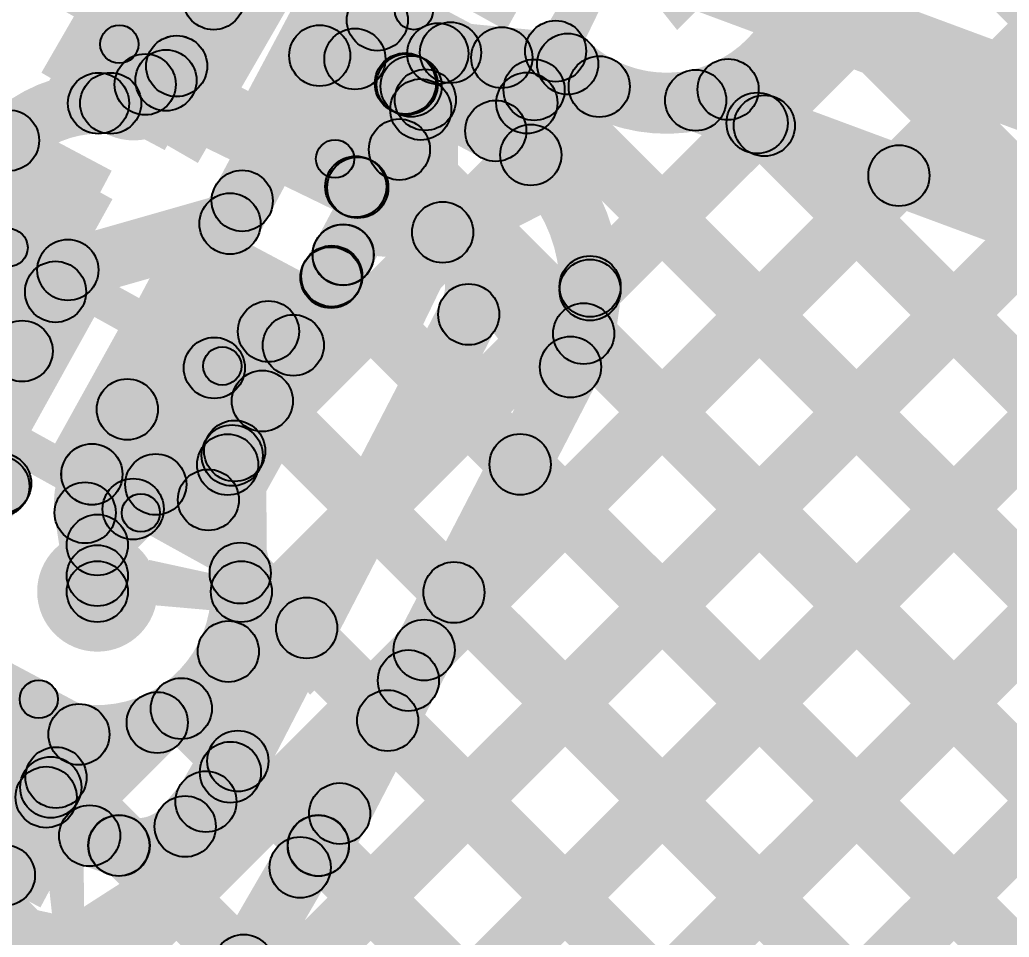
# Model space of a CAD drawing. Header units: millimetres. Extents: x 2.72 to 4.82, y 2.46 to 3.29.
# Drawn here: x 3.2379 to 3.3674, y 2.9477 to 3.0679 of the extents above; entities that cross this region are included whole.
import ezdxf

# ---------------------------------------------------------------- set-up
doc = ezdxf.new("R2010")
doc.units = ezdxf.units.MM
doc.header["$MEASUREMENT"] = 0
for name, color, linetype in [('BottomLayer', 5, 'Continuous'), ('BottomPaste', 16, 'Continuous'), ('BottomSolder', 6, 'Continuous'), ('TopLayer', 1, 'Continuous'), ('TopOverlay', 2, 'Continuous'), ('TopPaste', 8, 'Continuous'), ('TopSolder', 216, 'Continuous'), ('ViaHoleLayer', 16, 'Continuous')]:
    doc.layers.add(name, color=color, linetype=linetype)

# ---------------------------------------------------------------- blocks, each defined once
blk = doc.blocks.new('CAP_0201_B_30')
at = {"layer": 'BottomLayer'}
for points in [[(-0.0177165, 0.0059055), (-0.0059055, 0.0059055), (-0.0059055, -0.0059055), (-0.0177165, -0.0059055)], [(0.0059055, 0.0059055), (0.0177165, 0.0059055), (0.0177165, -0.0059055), (0.0059055, -0.0059055)]]:
    blk.add_hatch(color=5, dxfattribs=at).paths.add_polyline_path(points)
at = {"layer": 'BottomPaste'}
for points in [[(-0.0177165, 0.0059055), (-0.0059055, 0.0059055), (-0.0059055, -0.0059055), (-0.0177165, -0.0059055)], [(0.0059055, 0.0059055), (0.0177165, 0.0059055), (0.0177165, -0.0059055), (0.0059055, -0.0059055)]]:
    blk.add_hatch(color=16, dxfattribs=at).paths.add_polyline_path(points)
at = {"layer": 'BottomSolder'}
for points in [[(-0.0198819, 0.0080709), (-0.0037401, 0.0080709), (-0.0037401, -0.0080709), (-0.0198819, -0.0080709)], [(0.0037401, 0.0080709), (0.0198819, 0.0080709), (0.0198819, -0.0080709), (0.0037401, -0.0080709)]]:
    blk.add_hatch(color=6, dxfattribs=at).paths.add_polyline_path(points)
blk = doc.blocks.new('R__0402_B_66')
at = {"layer": 'BottomLayer'}
for points in [[(-0.0095001, 0.0124999), (-0.0095001, -0.0125001), (-0.0275001, -0.0125001), (-0.0275001, 0.0124999)], [(0.0275001, 0.0125001), (0.0275001, -0.0124999), (0.0095001, -0.0124999), (0.0095001, 0.0125001)]]:
    blk.add_hatch(color=5, dxfattribs=at).paths.add_polyline_path(points)
at = {"layer": 'BottomPaste'}
for points in [[(-0.0095001, 0.0124999), (-0.0095001, -0.0125001), (-0.0275001, -0.0125001), (-0.0275001, 0.0124999)], [(0.0275001, 0.0125001), (0.0275001, -0.0124999), (0.0095001, -0.0124999), (0.0095001, 0.0125001)]]:
    blk.add_hatch(color=16, dxfattribs=at).paths.add_polyline_path(points)
at = {"layer": 'BottomSolder'}
for points in [[(-0.0055001, 0.0164999), (-0.0055001, -0.0165001), (-0.0315001, -0.0165001), (-0.0315001, 0.0164999)], [(0.0315001, 0.0165001), (0.0315001, -0.0164999), (0.0055001, -0.0164999), (0.0055001, 0.0165001)]]:
    blk.add_hatch(color=6, dxfattribs=at).paths.add_polyline_path(points)
blk = doc.blocks.new('R__0402_B_67')
at = {"layer": 'BottomLayer'}
for points in [[(-0.0095, 0.0125), (-0.0095, -0.0125), (-0.0275, -0.0125), (-0.0275, 0.0125)], [(0.0275, 0.0125), (0.0275, -0.0125), (0.0095, -0.0125), (0.0095, 0.0125)]]:
    blk.add_hatch(color=5, dxfattribs=at).paths.add_polyline_path(points)
at = {"layer": 'BottomPaste'}
for points in [[(-0.0095, 0.0125), (-0.0095, -0.0125), (-0.0275, -0.0125), (-0.0275, 0.0125)], [(0.0275, 0.0125), (0.0275, -0.0125), (0.0095, -0.0125), (0.0095, 0.0125)]]:
    blk.add_hatch(color=16, dxfattribs=at).paths.add_polyline_path(points)
at = {"layer": 'BottomSolder'}
for points in [[(-0.0055, 0.0165), (-0.0055, -0.0165), (-0.0315, -0.0165), (-0.0315, 0.0165)], [(0.0315, 0.0165), (0.0315, -0.0165), (0.0055, -0.0165), (0.0055, 0.0165)]]:
    blk.add_hatch(color=6, dxfattribs=at).paths.add_polyline_path(points)
blk = doc.blocks.new('LED_0201_130')
at = {"layer": 'TopLayer'}
for points in [[(-0.011811, 0.00688975), (-0.003937, 0.00688975), (-0.003937, -0.00688975), (-0.011811, -0.00688975)], [(0.003937, 0.00688975), (0.011811, 0.00688975), (0.011811, -0.00688975), (0.003937, -0.00688975)]]:
    blk.add_hatch(color=1, dxfattribs=at).paths.add_polyline_path(points)
at = {"layer": 'TopOverlay'}
h = blk.add_hatch(color=2, dxfattribs=at)
edge = h.paths.add_edge_path()
edge.add_arc((-0.016, 0.011), 0.0025, 0, 360)
h = blk.add_hatch(color=2, dxfattribs=at)
edge = h.paths.add_edge_path()
edge.add_arc((-0.016, 0.011), 0.0025, 0, 360)
for points in [[(-0.016, 0.0085), (-0.016, 0.0135), (0.0159999, 0.0135), (0.0159999, 0.0085)], [(0.016, -0.012999), (0.029, -0.012999), (0.029, 0.013001), (0.016, 0.013001)], [(-0.0134999000000258, -0.0109999886363636), (-0.0184998999999742, -0.0110000113636364), (-0.0184999999999742, 0.0109999886363636), (-0.0135000000000258, 0.0110000113636364)], [(0.0129997, -0.0109992), (0.0169997, -0.0109992), (0.0169997, 0.0110008), (0.0129997, 0.0110008)], [(-0.0159999, -0.0135), (-0.0159999, -0.0085), (0.016, -0.0085), (0.016, -0.0135)]]:
    blk.add_hatch(color=2, dxfattribs=at).paths.add_polyline_path(points)
h = blk.add_hatch(color=2, dxfattribs=at)
edge = h.paths.add_edge_path()
edge.add_arc((0.0159999, 0.011), 0.0025, 0, 360)
h = blk.add_hatch(color=2, dxfattribs=at)
edge = h.paths.add_edge_path()
edge.add_arc((-0.0159999, -0.011), 0.0025, 0, 360)
h = blk.add_hatch(color=2, dxfattribs=at)
edge = h.paths.add_edge_path()
edge.add_arc((-0.0159999, -0.011), 0.0025, 0, 360)
h = blk.add_hatch(color=2, dxfattribs=at)
edge = h.paths.add_edge_path()
edge.add_arc((0.016, -0.011), 0.0025, 0, 360)
at = {"layer": 'TopPaste'}
for points in [[(-0.011811, 0.00688975), (-0.003937, 0.00688975), (-0.003937, -0.00688975), (-0.011811, -0.00688975)], [(0.003937, 0.00688975), (0.011811, 0.00688975), (0.011811, -0.00688975), (0.003937, -0.00688975)]]:
    blk.add_hatch(color=8, dxfattribs=at).paths.add_polyline_path(points)
at = {"layer": 'TopSolder'}
for points in [[(-0.0139764, 0.00905515), (-0.0017716, 0.00905515), (-0.0017716, -0.00905515), (-0.0139764, -0.00905515)], [(0.0017716, 0.00905515), (0.0139764, 0.00905515), (0.0139764, -0.00905515), (0.0017716, -0.00905515)]]:
    blk.add_hatch(color=216, dxfattribs=at).paths.add_polyline_path(points)
at = {"layer": 'TopOverlay'}
for centre in [(-0.016, 0.011), (-0.016, 0.011), (0.0159999, 0.011), (-0.0159999, -0.011), (-0.0159999, -0.011), (0.016, -0.011)]:
    blk.add_circle(centre, 0.0025, dxfattribs=at)
blk = doc.blocks.new('LED_0201_131')
at = {"layer": 'TopLayer'}
for points in [[(-0.0118107, 0.00688995), (-0.0039367, 0.00688995), (-0.0039367, -0.00688955), (-0.0118107, -0.00688955)], [(0.0039367, 0.00688955), (0.0118107, 0.00688955), (0.0118107, -0.00688995), (0.0039367, -0.00688995)]]:
    blk.add_hatch(color=1, dxfattribs=at).paths.add_polyline_path(points)
at = {"layer": 'TopOverlay'}
h = blk.add_hatch(color=2, dxfattribs=at)
edge = h.paths.add_edge_path()
edge.add_arc((-0.0159999, 0.011), 0.0025, 0, 360)
h = blk.add_hatch(color=2, dxfattribs=at)
edge = h.paths.add_edge_path()
edge.add_arc((-0.0159999, 0.011), 0.0025, 0, 360)
for points in [[(-0.0159999, 0.0085), (-0.0159999, 0.0135), (0.016, 0.0135), (0.016, 0.0085)], [(0.0160019, -0.0130026), (0.0290019, -0.0130026), (0.0290019, 0.0129974), (0.0160019, 0.0129974)], [(-0.0135000000000258, -0.0110000113636364), (-0.0184999999999742, -0.0109999886363636), (-0.0184998999999742, 0.0110000113636364), (-0.0134999000000258, 0.0109999886363636)], [(0.0130011, -0.010999), (0.0170011, -0.010999), (0.0170011, 0.011001), (0.0130011, 0.011001)], [(-0.016, -0.0135), (-0.016, -0.0085), (0.0159999, -0.0085), (0.0159999, -0.0135)]]:
    blk.add_hatch(color=2, dxfattribs=at).paths.add_polyline_path(points)
h = blk.add_hatch(color=2, dxfattribs=at)
edge = h.paths.add_edge_path()
edge.add_arc((0.016, 0.011), 0.0025, 0, 360)
h = blk.add_hatch(color=2, dxfattribs=at)
edge = h.paths.add_edge_path()
edge.add_arc((-0.016, -0.011), 0.0025, 0, 360)
h = blk.add_hatch(color=2, dxfattribs=at)
edge = h.paths.add_edge_path()
edge.add_arc((-0.016, -0.011), 0.0025, 0, 360)
h = blk.add_hatch(color=2, dxfattribs=at)
edge = h.paths.add_edge_path()
edge.add_arc((0.0159999, -0.011), 0.0025, 0, 360)
at = {"layer": 'TopPaste'}
for points in [[(-0.0118107, 0.00688995), (-0.0039367, 0.00688995), (-0.0039367, -0.00688955), (-0.0118107, -0.00688955)], [(0.0039367, 0.00688955), (0.0118107, 0.00688955), (0.0118107, -0.00688995), (0.0039367, -0.00688995)]]:
    blk.add_hatch(color=8, dxfattribs=at).paths.add_polyline_path(points)
at = {"layer": 'TopSolder'}
for points in [[(-0.0139761, 0.00905535), (-0.0017713, 0.00905535), (-0.0017713, -0.00905495), (-0.0139761, -0.00905495)], [(0.0017713, 0.00905495), (0.0139761, 0.00905495), (0.0139761, -0.00905535), (0.0017713, -0.00905535)]]:
    blk.add_hatch(color=216, dxfattribs=at).paths.add_polyline_path(points)
at = {"layer": 'TopOverlay'}
for centre in [(-0.0159999, 0.011), (-0.0159999, 0.011), (0.016, 0.011), (-0.016, -0.011), (-0.016, -0.011), (0.0159999, -0.011)]:
    blk.add_circle(centre, 0.0025, dxfattribs=at)
blk = doc.blocks.new('LED_0201_132')
at = {"layer": 'TopLayer'}
for points in [[(-0.011811, 0.00688975), (-0.003937, 0.00688975), (-0.003937, -0.00688975), (-0.011811, -0.00688975)], [(0.003937, 0.00688975), (0.011811, 0.00688975), (0.011811, -0.00688975), (0.003937, -0.00688975)]]:
    blk.add_hatch(color=1, dxfattribs=at).paths.add_polyline_path(points)
at = {"layer": 'TopOverlay'}
h = blk.add_hatch(color=2, dxfattribs=at)
edge = h.paths.add_edge_path()
edge.add_arc((-0.016, 0.011), 0.0025, 0, 360)
h = blk.add_hatch(color=2, dxfattribs=at)
edge = h.paths.add_edge_path()
edge.add_arc((-0.016, 0.011), 0.0025, 0, 360)
for points in [[(-0.016, 0.0085), (-0.016, 0.0135), (0.0159999, 0.0135), (0.0159999, 0.0085)], [(0.0159993, -0.013001), (0.0289993, -0.013001), (0.0289993, 0.012999), (0.0159993, 0.012999)], [(-0.0134999000000258, -0.0109999886363636), (-0.0184998999999742, -0.0110000113636364), (-0.0184999999999742, 0.0109999886363636), (-0.0135000000000258, 0.0110000113636364)], [(0.0130004, -0.0109998), (0.0170004, -0.0109998), (0.0170004, 0.0110002), (0.0130004, 0.0110002)], [(-0.0159999, -0.0135), (-0.0159999, -0.0085), (0.016, -0.0085), (0.016, -0.0135)]]:
    blk.add_hatch(color=2, dxfattribs=at).paths.add_polyline_path(points)
h = blk.add_hatch(color=2, dxfattribs=at)
edge = h.paths.add_edge_path()
edge.add_arc((0.0159999, 0.011), 0.0025, 0, 360)
h = blk.add_hatch(color=2, dxfattribs=at)
edge = h.paths.add_edge_path()
edge.add_arc((-0.0159999, -0.011), 0.0025, 0, 360)
h = blk.add_hatch(color=2, dxfattribs=at)
edge = h.paths.add_edge_path()
edge.add_arc((-0.0159999, -0.011), 0.0025, 0, 360)
h = blk.add_hatch(color=2, dxfattribs=at)
edge = h.paths.add_edge_path()
edge.add_arc((0.016, -0.011), 0.0025, 0, 360)
at = {"layer": 'TopPaste'}
for points in [[(-0.011811, 0.00688975), (-0.003937, 0.00688975), (-0.003937, -0.00688975), (-0.011811, -0.00688975)], [(0.003937, 0.00688975), (0.011811, 0.00688975), (0.011811, -0.00688975), (0.003937, -0.00688975)]]:
    blk.add_hatch(color=8, dxfattribs=at).paths.add_polyline_path(points)
at = {"layer": 'TopSolder'}
for points in [[(-0.0139764, 0.00905515), (-0.0017716, 0.00905515), (-0.0017716, -0.00905515), (-0.0139764, -0.00905515)], [(0.0017716, 0.00905515), (0.0139764, 0.00905515), (0.0139764, -0.00905515), (0.0017716, -0.00905515)]]:
    blk.add_hatch(color=216, dxfattribs=at).paths.add_polyline_path(points)
at = {"layer": 'TopOverlay'}
for centre in [(-0.016, 0.011), (-0.016, 0.011), (0.0159999, 0.011), (-0.0159999, -0.011), (-0.0159999, -0.011), (0.016, -0.011)]:
    blk.add_circle(centre, 0.0025, dxfattribs=at)

msp = doc.modelspace()

# ---------------------------------------------------------------- hatches: boundary and pattern name
at = {"layer": 'BottomLayer'}
for points in [[(3.2754773, 3.0739512), (3.2549868, 3.0857814), (3.2406793, 3.061), (3.2611698, 3.0491698)], [(3.320814346882628, 3.071182324365694), (3.324293253117372, 3.080557675634306), (3.431739453117372, 3.040687675634306), (3.428260546882628, 3.031312324365694)], [(3.282737754311054, 3.06438692516689), (3.286616245688947, 3.071383874833109), (3.306197645688946, 3.06052967483311), (3.302319154311053, 3.05353272516689)], [(3.285204781046822, 3.060799664375055), (3.278276618953178, 3.064799735624945), (3.281212918953178, 3.069885435624945), (3.288141081046822, 3.065885364375055)], [(3.27999379915769, 3.059201320163583), (3.28348760084231, 3.066398079836417), (3.29010780084231, 3.063184179836417), (3.28661399915769, 3.055987420163583)], [(3.291409527124746, 3.056649972875254), (3.285752672875254, 3.062306827124746), (3.289769172875254, 3.066323327124746), (3.295426027124746, 3.060666472875254)], [(3.307756893231962, 3.055091987503672), (3.300759906768038, 3.058970412496328), (3.304525206768038, 3.065763312496328), (3.311522193231962, 3.061884887503672)], [(3.252525896417547, 3.055862021493837), (3.256019703582453, 3.063058778506163), (3.283606803582453, 3.049666078506163), (3.280112996417547, 3.042469321493837)], [(3.287238562948414, 3.055673354121608), (3.290964637051586, 3.062752645878392), (3.302050937051586, 3.056917545878392), (3.298324862948414, 3.049838254121608)], [(3.307606227124746, 3.047390872875254), (3.301949372875254, 3.053047727124746), (3.310910772875254, 3.062009127124746), (3.316567627124746, 3.056352272875254)], [(3.307606227124746, 3.047390872875254), (3.301949372875254, 3.053047727124746), (3.310910772875254, 3.062009127124746), (3.316567627124746, 3.056352272875254)], [(3.302382072875254, 3.055920372875254), (3.308038927124746, 3.061577227124746), (3.448828427124746, 2.920787727124746), (3.443171572875254, 2.915130872875254)], [(3.324981936937105, 3.053636459703693), (3.327765063062895, 3.061136740296307), (3.416439263062895, 3.028232440296307), (3.413656136937105, 3.020732159703693)], [(3.2090122, 3.0365139), (3.237, 3.021), (3.2499852, 3.0444259), (3.2219974, 3.0599398)], [(3.315364027124746, 3.029692872875254), (3.309707172875254, 3.035349727124746), (3.331587972875254, 3.057230527124746), (3.337244827124746, 3.051573672875254)], [(3.332536572875254, 3.051221672875254), (3.338193427124746, 3.056878527124746), (3.448828427124746, 2.946243527124746), (3.443171572875254, 2.940586672875254)], [(3.293636927124746, 2.982509972875254), (3.287980072875254, 2.988166827124746), (3.350154372875254, 3.050341127124746), (3.355811227124746, 3.044684272875254)], [(3.280252164393417, 3.042399653361053), (3.283978235606583, 3.049478946638946), (3.295093235606582, 3.043628746638947), (3.291367164393418, 3.036549453361054)], [(3.280267183612555, 3.0423917391081), (3.283929816387445, 3.049504060891899), (3.283946516387445, 3.0494954608919), (3.280283883612555, 3.042383139108101)], [(3.260184427124746, 2.923601672875254), (3.254527572875254, 2.929258527124746), (3.368720772875254, 3.043451727124746), (3.374377627124746, 3.037794872875254)], [(3.232872727124746, 2.870834172875254), (3.227215872875254, 2.876491027124746), (3.387287172875254, 3.036562327124746), (3.392944027124746, 3.030905472875254)], [(3.278973900511638, 2.986396813761944), (3.271866499488362, 2.990068986238057), (3.293094199488361, 3.031154686238057), (3.300201600511639, 3.027482513761944)], [(3.195272527124746, 2.807778172875254), (3.189615672875254, 2.813435027124746), (3.405853472875254, 3.029672827124746), (3.411510327124746, 3.024015972875254)], [(3.308865772875254, 3.023980872875254), (3.314522627124746, 3.029637727124746), (3.448828427124746, 2.895331927124746), (3.443171572875254, 2.889675072875254)], [(3.259237292435898, 3.005244327367304), (3.252088307564102, 3.008834872632697), (3.259760207564102, 3.024110072632697), (3.266909192435898, 3.020519527367303)], [(3.292300300511638, 2.979511513761944), (3.285192899488361, 2.983183686238057), (3.306420599488362, 3.024269386238057), (3.313528000511639, 3.020597213761944)], [(3.166923327124746, 2.753973172875254), (3.161266472875254, 2.759630027124746), (3.422245172875254, 3.020608727124746), (3.427902027124746, 3.014951872875254)], [(3.300550772875254, 3.006840072875254), (3.306207627124746, 3.012496927124746), (3.448828427124746, 2.869876127124746), (3.443171572875254, 2.864219272875254)], [(3.250828427124746, 2.996284772875254), (3.245171572875254, 3.001941627124746), (3.249870472875254, 3.006640527124746), (3.255527327124746, 3.000983672875254)], [(3.252, 2.993), (3.244, 2.993), (3.244, 2.9991132), (3.252, 2.9991132)], [(3.291878972875254, 2.990056072875254), (3.297535827124746, 2.995712927124746), (3.448828427124746, 2.844420327124746), (3.443171572875254, 2.838763472875254)], [(3.265690092725703, 2.963469407216657), (3.258768707274297, 2.967481192783343), (3.271959507274297, 2.990238792783343), (3.278880892725703, 2.986227007216657)], [(3.269963105427842, 2.968956523277168), (3.262855694572158, 2.972628676722832), (3.271866494572158, 2.990068976722831), (3.278973905427842, 2.986396823277168)], [(3.20425715023633, 2.980614071027973), (3.20820004976367, 2.987574928972027), (3.24897144976367, 2.964480428972027), (3.24502855023633, 2.957519571027973)], [(3.283294209585709, 2.962080231324694), (3.276186790414291, 2.965752368675306), (3.285192890414291, 2.983183668675306), (3.292300309585709, 2.979511531324694)], [(3.283207172875254, 2.973272072875254), (3.288864027124746, 2.978928927124746), (3.465208927124746, 2.802584027124746), (3.459552072875254, 2.796927172875254)], [(3.265302291656377, 2.962914570246948), (3.259156508343623, 2.968036029753052), (3.262366908343623, 2.971888529753052), (3.268512691656377, 2.966767070246948)], [(3.251108584999381, 2.938312693886779), (3.244187215000619, 2.942324506113222), (3.258768715000619, 2.967481206113221), (3.265690084999381, 2.963469393886779)], [(3.262587530993382, 2.959656997452729), (3.256441869006618, 2.964778602547271), (3.259156569006618, 2.968036102547271), (3.265302230993382, 2.962914497452729)], [(3.245735088935933, 2.957205266807798), (3.248264911064068, 2.964794733192202), (3.252084811064067, 2.963521433192202), (3.249554988935933, 2.955931966807798)], [(3.249546627444645, 2.955934764214708), (3.252093172555355, 2.963518635785292), (3.252133972555356, 2.963504935785292), (3.249587427444645, 2.955921064214708)], [(3.277641311707267, 2.954290694308332), (3.271495488292733, 2.959412105691668), (3.273863688292733, 2.962254005691668), (3.280009511707267, 2.957132594308332)], [(3.274131072875254, 2.956892372875254), (3.279787927124746, 2.962549227124746), (3.510646627124746, 2.731690527124746), (3.504989772875254, 2.726033672875254)], [(3.264268384389001, 2.931104892833722), (3.257347015610999, 2.935116707166278), (3.271107715610999, 2.958857307166278), (3.278029084389001, 2.954845492833722)]]:
    msp.add_hatch(color=5, dxfattribs=at).paths.add_polyline_path(points)
h = msp.add_hatch(color=5, dxfattribs=at)
edge = h.paths.add_edge_path()
edge.add_arc((3.284677, 3.0678854), 0.004, 0, 360)
h = msp.add_hatch(color=5, dxfattribs=at)
edge = h.paths.add_edge_path()
edge.add_arc((3.284677, 3.0678854), 0.004, 0, 360)
h = msp.add_hatch(color=5, dxfattribs=at)
edge = h.paths.add_edge_path()
edge.add_arc((3.2527574, 3.06), 0.007874, 0, 360)
h = msp.add_hatch(color=5, dxfattribs=at)
edge = h.paths.add_edge_path()
edge.add_arc((3.2925976, 3.0634949), 0.004, 0, 360)
h = msp.add_hatch(color=5, dxfattribs=at)
edge = h.paths.add_edge_path()
edge.add_arc((3.3080237, 3.0638241), 0.004, 0, 360)
h = msp.add_hatch(color=5, dxfattribs=at)
edge = h.paths.add_edge_path()
edge.add_arc((3.3080237, 3.0638241), 0.004, 0, 360)
h = msp.add_hatch(color=5, dxfattribs=at)
edge = h.paths.add_edge_path()
edge.add_arc((3.2817407, 3.0627997), 0.004, 0, 360)
h = msp.add_hatch(color=5, dxfattribs=at)
edge = h.paths.add_edge_path()
edge.add_arc((3.2817407, 3.0627997), 0.004, 0, 360)
h = msp.add_hatch(color=5, dxfattribs=at)
edge = h.paths.add_edge_path()
edge.add_arc((3.2542728, 3.0594604), 0.004, 0, 360)
h = msp.add_hatch(color=5, dxfattribs=at)
edge = h.paths.add_edge_path()
edge.add_arc((3.2883609, 3.0595858), 0.004, 0, 360)
h = msp.add_hatch(color=5, dxfattribs=at)
edge = h.paths.add_edge_path()
edge.add_arc((3.2885811, 3.0594784), 0.004, 0, 360)
h = msp.add_hatch(color=5, dxfattribs=at)
edge = h.paths.add_edge_path()
edge.add_arc((3.2891016, 3.059213), 0.004, 0, 360)
h = msp.add_hatch(color=5, dxfattribs=at)
edge = h.paths.add_edge_path()
edge.add_arc((3.3052105, 3.0587488), 0.004, 0, 360)
h = msp.add_hatch(color=5, dxfattribs=at)
edge = h.paths.add_edge_path()
edge.add_arc((3.3137392, 3.0591807), 0.004, 0, 360)
h = msp.add_hatch(color=5, dxfattribs=at)
edge = h.paths.add_edge_path()
edge.add_arc((3.3137392, 3.0591807), 0.004, 0, 360)
h = msp.add_hatch(color=5, dxfattribs=at)
edge = h.paths.add_edge_path()
edge.add_arc((3.3042584, 3.0570312), 0.004, 0, 360)
h = msp.add_hatch(color=5, dxfattribs=at)
edge = h.paths.add_edge_path()
edge.add_arc((3.3042584, 3.0570312), 0.004, 0, 360)
h = msp.add_hatch(color=5, dxfattribs=at)
edge = h.paths.add_edge_path()
edge.add_arc((3.3263735, 3.0573866), 0.004, 0, 360)
h = msp.add_hatch(color=5, dxfattribs=at)
edge = h.paths.add_edge_path()
edge.add_arc((3.3263735, 3.0573866), 0.004, 0, 360)
h = msp.add_hatch(color=5, dxfattribs=at)
edge = h.paths.add_edge_path()
edge.add_arc((3.3344164, 3.0544021), 0.004, 0, 360)
h = msp.add_hatch(color=5, dxfattribs=at)
edge = h.paths.add_edge_path()
edge.add_arc((3.3001879, 3.0533779), 0.004, 0, 360)
h = msp.add_hatch(color=5, dxfattribs=at)
edge = h.paths.add_edge_path()
edge.add_arc((3.3001879, 3.0533779), 0.004, 0, 360)
h = msp.add_hatch(color=5, dxfattribs=at)
edge = h.paths.add_edge_path()
edge.add_arc((3.335365, 3.0540501), 0.004, 0, 360)
h = msp.add_hatch(color=5, dxfattribs=at)
edge = h.paths.add_edge_path()
edge.add_arc((3.3047778, 3.0502193), 0.004, 0, 360)
h = msp.add_hatch(color=5, dxfattribs=at)
edge = h.paths.add_edge_path()
edge.add_arc((3.3047778, 3.0502193), 0.004, 0, 360)
h = msp.add_hatch(color=5, dxfattribs=at)
edge = h.paths.add_edge_path()
edge.add_arc((3.3529828, 3.0475127), 0.004, 0, 360)
h = msp.add_hatch(color=5, dxfattribs=at)
edge = h.paths.add_edge_path()
edge.add_arc((3.2818599, 3.0460678), 0.004, 0, 360)
h = msp.add_hatch(color=5, dxfattribs=at)
edge = h.paths.add_edge_path()
edge.add_arc((3.2818599, 3.0460677), 0.004, 0, 360)
h = msp.add_hatch(color=5, dxfattribs=at)
edge = h.paths.add_edge_path()
edge.add_arc((3.2820985, 3.0459479), 0.004, 0, 360)
h = msp.add_hatch(color=5, dxfattribs=at)
edge = h.paths.add_edge_path()
edge.add_arc((3.2820985, 3.0459479), 0.004, 0, 360)
h = msp.add_hatch(color=5, dxfattribs=at)
edge = h.paths.add_edge_path()
edge.add_arc((3.2821152, 3.0459393), 0.004, 0, 360)
h = msp.add_hatch(color=5, dxfattribs=at)
edge = h.paths.add_edge_path()
edge.add_arc((3.2821152, 3.0459393), 0.004, 0, 360)
h = msp.add_hatch(color=5, dxfattribs=at)
edge = h.paths.add_edge_path()
edge.add_arc((3.2932302, 3.0400891), 0.004, 0, 360)
h = msp.add_hatch(color=5, dxfattribs=at)
edge = h.paths.add_edge_path()
edge.add_arc((3.2932302, 3.0400891), 0.004, 0, 360)
h = msp.add_hatch(color=5, dxfattribs=at)
edge = h.paths.add_edge_path()
edge.add_arc((3.3125356, 3.0325213), 0.004, 0, 360)
h = msp.add_hatch(color=5, dxfattribs=at)
edge = h.paths.add_edge_path()
edge.add_arc((3.3125404, 3.0329907), 0.004, 0, 360)
h = msp.add_hatch(color=5, dxfattribs=at)
edge = h.paths.add_edge_path()
edge.add_arc((3.3125404, 3.0329907), 0.004, 0, 360)
h = msp.add_hatch(color=5, dxfattribs=at)
edge = h.paths.add_edge_path()
edge.add_arc((3.2966479, 3.0293186), 0.004, 0, 360)
h = msp.add_hatch(color=5, dxfattribs=at)
edge = h.paths.add_edge_path()
edge.add_arc((3.2966479, 3.0293186), 0.004, 0, 360)
h = msp.add_hatch(color=5, dxfattribs=at)
edge = h.paths.add_edge_path()
edge.add_arc((3.3116942, 3.0268093), 0.004, 0, 360)
h = msp.add_hatch(color=5, dxfattribs=at)
edge = h.paths.add_edge_path()
edge.add_arc((3.2633347, 3.0223148), 0.004, 0, 360)
h = msp.add_hatch(color=5, dxfattribs=at)
edge = h.paths.add_edge_path()
edge.add_arc((3.3099743, 3.0224333), 0.004, 0, 360)
h = msp.add_hatch(color=5, dxfattribs=at)
edge = h.paths.add_edge_path()
edge.add_arc((3.3099745, 3.0224337), 0.004, 0, 360)
h = msp.add_hatch(color=5, dxfattribs=at)
edge = h.paths.add_edge_path()
edge.add_arc((3.3033792, 3.0096685), 0.004, 0, 360)
h = msp.add_hatch(color=5, dxfattribs=at)
edge = h.paths.add_edge_path()
edge.add_arc((3.2351132, 3.0067898), 0.004, 0, 360)
h = msp.add_hatch(color=5, dxfattribs=at)
edge = h.paths.add_edge_path()
edge.add_arc((3.2353534, 3.0071794), 0.004, 0, 360)
h = msp.add_hatch(color=5, dxfattribs=at)
edge = h.paths.add_edge_path()
edge.add_arc((3.2556628, 3.0070396), 0.004, 0, 360)
h = msp.add_hatch(color=5, dxfattribs=at)
edge = h.paths.add_edge_path()
edge.add_arc((3.2556628, 3.0070396), 0.004, 0, 360)
h = msp.add_hatch(color=5, dxfattribs=at)
edge = h.paths.add_edge_path()
edge.add_arc((3.2526989, 3.0038121), 0.004, 0, 360)
h = msp.add_hatch(color=5, dxfattribs=at)
edge = h.paths.add_edge_path()
edge.add_arc((3.2526989, 3.0038121), 0.004, 0, 360)
h = msp.add_hatch(color=5, dxfattribs=at)
edge = h.paths.add_edge_path()
edge.add_arc((3.248, 2.9991132), 0.004, 0, 360)
h = msp.add_hatch(color=5, dxfattribs=at)
edge = h.paths.add_edge_path()
edge.add_arc((3.248, 2.9991132), 0.004, 0, 360)
h = msp.add_hatch(color=5, dxfattribs=at)
edge = h.paths.add_edge_path()
edge.add_arc((3.248, 2.993), 0.007874, 0, 360)
h = msp.add_hatch(color=5, dxfattribs=at)
edge = h.paths.add_edge_path()
edge.add_arc((3.248, 2.993), 0.004, 0, 360)
h = msp.add_hatch(color=5, dxfattribs=at)
edge = h.paths.add_edge_path()
edge.add_arc((3.2947074, 2.9928845), 0.004, 0, 360)
h = msp.add_hatch(color=5, dxfattribs=at)
edge = h.paths.add_edge_path()
edge.add_arc((3.2754202, 2.9882329), 0.004, 0, 360)
h = msp.add_hatch(color=5, dxfattribs=at)
edge = h.paths.add_edge_path()
edge.add_arc((3.2754202, 2.9882329), 0.004, 0, 360)
h = msp.add_hatch(color=5, dxfattribs=at)
edge = h.paths.add_edge_path()
edge.add_arc((3.2754202, 2.9882329), 0.004, 0, 360)
h = msp.add_hatch(color=5, dxfattribs=at)
edge = h.paths.add_edge_path()
edge.add_arc((3.2908085, 2.9853384), 0.004, 0, 360)
h = msp.add_hatch(color=5, dxfattribs=at)
edge = h.paths.add_edge_path()
edge.add_arc((3.2887466, 2.9813476), 0.004, 0, 360)
h = msp.add_hatch(color=5, dxfattribs=at)
edge = h.paths.add_edge_path()
edge.add_arc((3.2887466, 2.9813476), 0.004, 0, 360)
h = msp.add_hatch(color=5, dxfattribs=at)
edge = h.paths.add_edge_path()
edge.add_arc((3.2860356, 2.9761005), 0.004, 0, 360)
h = msp.add_hatch(color=5, dxfattribs=at)
edge = h.paths.add_edge_path()
edge.add_arc((3.2664094, 2.9707926), 0.004, 0, 360)
h = msp.add_hatch(color=5, dxfattribs=at)
edge = h.paths.add_edge_path()
edge.add_arc((3.2664094, 2.9707926), 0.004, 0, 360)
h = msp.add_hatch(color=5, dxfattribs=at)
edge = h.paths.add_edge_path()
edge.add_arc((3.2654398, 2.9693278), 0.004, 0, 360)
h = msp.add_hatch(color=5, dxfattribs=at)
edge = h.paths.add_edge_path()
edge.add_arc((3.2654398, 2.9693278), 0.004, 0, 360)
h = msp.add_hatch(color=5, dxfattribs=at)
edge = h.paths.add_edge_path()
edge.add_arc((3.2622294, 2.9654753), 0.004, 0, 360)
h = msp.add_hatch(color=5, dxfattribs=at)
edge = h.paths.add_edge_path()
edge.add_arc((3.2622294, 2.9654753), 0.004, 0, 360)
h = msp.add_hatch(color=5, dxfattribs=at)
edge = h.paths.add_edge_path()
edge.add_arc((3.2622294, 2.9654753), 0.004, 0, 360)
h = msp.add_hatch(color=5, dxfattribs=at)
edge = h.paths.add_edge_path()
edge.add_arc((3.2622294, 2.9654753), 0.004, 0, 360)
h = msp.add_hatch(color=5, dxfattribs=at)
edge = h.paths.add_edge_path()
edge.add_arc((3.2797405, 2.9639163), 0.004, 0, 360)
h = msp.add_hatch(color=5, dxfattribs=at)
edge = h.paths.add_edge_path()
edge.add_arc((3.2797405, 2.9639163), 0.004, 0, 360)
h = msp.add_hatch(color=5, dxfattribs=at)
edge = h.paths.add_edge_path()
edge.add_arc((3.2595147, 2.9622178), 0.004, 0, 360)
h = msp.add_hatch(color=5, dxfattribs=at)
edge = h.paths.add_edge_path()
edge.add_arc((3.2595147, 2.9622178), 0.004, 0, 360)
h = msp.add_hatch(color=5, dxfattribs=at)
edge = h.paths.add_edge_path()
edge.add_arc((3.247, 2.961), 0.004, 0, 360)
h = msp.add_hatch(color=5, dxfattribs=at)
edge = h.paths.add_edge_path()
edge.add_arc((3.247, 2.961), 0.004, 0, 360)
h = msp.add_hatch(color=5, dxfattribs=at)
edge = h.paths.add_edge_path()
edge.add_arc((3.2508199, 2.9597267), 0.004, 0, 360)
h = msp.add_hatch(color=5, dxfattribs=at)
edge = h.paths.add_edge_path()
edge.add_arc((3.2508199, 2.9597267), 0.004, 0, 360)
h = msp.add_hatch(color=5, dxfattribs=at)
edge = h.paths.add_edge_path()
edge.add_arc((3.2508607, 2.9597131), 0.004, 0, 360)
h = msp.add_hatch(color=5, dxfattribs=at)
edge = h.paths.add_edge_path()
edge.add_arc((3.2508607, 2.959713), 0.004, 0, 360)
h = msp.add_hatch(color=5, dxfattribs=at)
edge = h.paths.add_edge_path()
edge.add_arc((3.2769366, 2.9596933), 0.004, 0, 360)
h = msp.add_hatch(color=5, dxfattribs=at)
edge = h.paths.add_edge_path()
edge.add_arc((3.2769595, 2.9597208), 0.004, 0, 360)
h = msp.add_hatch(color=5, dxfattribs=at)
edge = h.paths.add_edge_path()
edge.add_arc((3.2769631, 2.959725), 0.004, 0, 360)
h = msp.add_hatch(color=5, dxfattribs=at)
edge = h.paths.add_edge_path()
edge.add_arc((3.2745684, 2.9568514), 0.004, 0, 360)
h = msp.add_hatch(color=5, dxfattribs=at)
edge = h.paths.add_edge_path()
edge.add_arc((3.2745684, 2.9568514), 0.004, 0, 360)
h = msp.add_hatch(color=5, dxfattribs=at)
edge = h.paths.add_edge_path()
edge.add_arc((3.267158, 2.9440665), 0.004, 0, 360)
at = {"layer": 'TopLayer'}
for points in [[(3.176099427124746, 2.839516672875254), (3.170442572875254, 2.845173527124746), (3.514324172875254, 3.189055127124746), (3.519981027124746, 3.183398272875254)], [(3.220719627124746, 2.909592672875254), (3.215062772875254, 2.915249527124746), (3.488879472875254, 3.189066227124746), (3.494536327124746, 3.183409372875254)], [(3.267992327124746, 2.982321172875254), (3.262335472875254, 2.987978027124746), (3.463434772875254, 3.189077327124746), (3.469091627124746, 3.183420472875254)], [(3.144970327124746, 2.782931772875254), (3.139313472875254, 2.788588627124746), (3.474717772875254, 3.123992927124746), (3.480374627124746, 3.118336072875254)], [(3.322912372875254, 3.111757472875254), (3.328569227124746, 3.117414327124746), (3.416340127124746, 3.029643427124746), (3.410683272875254, 3.023986572875254)], [(3.2412816, 3.0591263), (3.2568387, 3.0508545), (3.2688352, 3.0734167), (3.2532781, 3.0816885)], [(3.338460172875254, 3.070753872875254), (3.344117027124746, 3.076410727124746), (3.489080427124746, 2.931447327124746), (3.483423572875254, 2.925790472875254)], [(3.261903411592839, 3.059931039944783), (3.254894988407161, 3.063788760055217), (3.259724388407161, 3.072562460055217), (3.266732811592839, 3.068704739944783)], [(3.293871731482527, 3.059653798406893), (3.294648468517473, 3.067616001593107), (3.309993968517473, 3.066119001593107), (3.309217231482527, 3.058156798406893)], [(3.270506636821516, 3.042327156810777), (3.263448763178484, 3.046093643189222), (3.273604263178485, 3.065123643189222), (3.280662136821515, 3.061357156810778)], [(3.294498504881249, 3.0555629410381), (3.287434895118751, 3.0593186589619), (3.290728295118751, 3.0655127589619), (3.297791904881249, 3.0617570410381)], [(3.298151472875254, 3.060150972875254), (3.303808327124746, 3.065807827124746), (3.474566327124746, 2.895049827124746), (3.468909472875254, 2.889392972875254)], [(3.261883702148498, 3.05989565504147), (3.254911097851502, 3.06381774495853), (3.254912897851502, 3.06382094495853), (3.261885502148498, 3.05989885504147)], [(3.268825027124746, 3.008609672875254), (3.263168172875254, 3.014266527124746), (3.310910772875254, 3.062009127124746), (3.316567627124746, 3.056352272875254)], [(3.268825027124746, 3.008609672875254), (3.263168172875254, 3.014266527124746), (3.310910772875254, 3.062009127124746), (3.316567627124746, 3.056352272875254)], [(3.2481613, 3.053), (3.2481613, 3.061), (3.2497574, 3.061), (3.2497574, 3.053)], [(3.327783873797274, 3.055974371953234), (3.333440726202725, 3.061631228046766), (3.486822826202725, 2.908249228046766), (3.481165973797274, 2.902592371953234)], [(3.283740136821515, 3.035264956810777), (3.276682263178484, 3.039031443189222), (3.286837763178485, 3.058061443189223), (3.293895636821516, 3.054294956810778)], [(3.236513243422656, 3.044192217617578), (3.229539556577344, 3.048112382382422), (3.232894556577344, 3.054080682382422), (3.239868243422656, 3.050160517617578)], [(3.284740172875254, 3.048106472875254), (3.290397027124746, 3.053763327124746), (3.472828427124746, 2.871331927124746), (3.467171572875254, 2.865675072875254)], [(3.268909112342699, 3.039333710941584), (3.261851287657301, 3.043100289058416), (3.263448787657301, 3.046093689058416), (3.270506612342699, 3.042327110941585)], [(3.245244777334871, 3.031304002158953), (3.243047022665129, 3.038996197841047), (3.264281322665129, 3.045063097841047), (3.266479077334871, 3.037370902158953)], [(3.282157702647098, 3.032299892774054), (3.275099897352901, 3.036066507225946), (3.276666997352902, 3.039002907225946), (3.283724802647098, 3.035236292774054)], [(3.246019355241797, 3.030322616160878), (3.239047244758202, 3.034245583839122), (3.240659844758202, 3.037111583839122), (3.247631955241797, 3.033188616160878)], [(3.275882372875254, 3.031508472875254), (3.281539227124746, 3.037165327124746), (3.474250027124746, 2.844454527124746), (3.468593172875254, 2.838797672875254)], [(3.241647706825789, 3.022552607841559), (3.234675493174212, 3.02647539215844), (3.239047193174212, 3.034245492158441), (3.246019406825788, 3.03032270784156)], [(3.116602827124746, 2.729108472875254), (3.110945972875254, 2.734765327124746), (3.409210372875254, 3.033029727124746), (3.414867227124746, 3.027372872875254)], [(3.26847834267309, 3.023589731617975), (3.27235685732691, 3.030586668382025), (3.27561095732691, 3.028782868382025), (3.27173244267309, 3.021785931617975)], [(3.26916378293042, 3.008901168918989), (3.26216681706958, 3.012779631081011), (3.27017321706958, 3.027223631081011), (3.277170182930421, 3.023345168918989)], [(3.128927327124746, 2.715977172875254), (3.123270472875254, 2.721634027124746), (3.422245172875254, 3.020608727124746), (3.427902027124746, 3.014951872875254)], [(3.266790472875254, 3.015144572875254), (3.272447327124746, 3.020801427124746), (3.500334827124746, 2.792913927124746), (3.494677972875254, 2.787257072875254)], [(3.250806645999648, 3.006458724943426), (3.243783554000352, 3.010289675056574), (3.248422854000352, 3.018794675056574), (3.255445945999648, 3.014963724943426)], [(3.266063350323714, 3.003104232870544), (3.259040249676286, 3.006935167129456), (3.261559149676287, 3.011552967129456), (3.268582250323714, 3.007722032870544)], [(3.250807028318275, 3.006459402719007), (3.243774171681725, 3.010272397280993), (3.243778671681725, 3.010280697280992), (3.250811528318275, 3.006467702719008)], [(3.242457718520685, 3.002718336740618), (3.250364681479315, 3.003934863259382), (3.251953481479315, 2.993608263259382), (3.244046518520685, 2.992391736740618)], [(3.263890072875254, 2.992589172875254), (3.269546927124746, 2.998246027124746), (3.496044127124746, 2.771748827124746), (3.490387272875254, 2.766091972875254)], [(3.252, 2.993), (3.244, 2.993), (3.244, 2.9950966), (3.252, 2.9950966)], [(3.256181772875254, 2.974841672875254), (3.261838627124746, 2.980498527124746), (3.513954227124746, 2.728382927124746), (3.508297372875254, 2.722726072875254)], [(3.238668927124746, 2.952997772875254), (3.233012072875254, 2.958654627124746), (3.253021972875254, 2.978664527124746), (3.258678827124746, 2.973007672875254)], [(3.245444786253088, 2.965472106003391), (3.238381213746912, 2.969227893996609), (3.242065713746912, 2.976157393996609), (3.249129286253088, 2.972401606003391)], [(3.239765472875254, 2.965802172875254), (3.245422327124746, 2.971459027124746), (3.652119627124746, 2.564761727124746), (3.646462772875254, 2.559104872875254)], [(3.236696232203125, 2.94893374815658), (3.229638367796875, 2.95270025184342), (3.237771567796875, 2.96794065184342), (3.244829432203125, 2.96417414815658)], [(3.230959772875254, 2.949152072875254), (3.236616627124746, 2.954808927124746), (3.626652727124746, 2.564772827124746), (3.620995872875254, 2.559115972875254)]]:
    msp.add_hatch(color=1, dxfattribs=at).paths.add_polyline_path(points)
h = msp.add_hatch(color=1, dxfattribs=at)
edge = h.paths.add_edge_path()
edge.add_arc((3.2632286, 3.0706336), 0.004, 0, 360)
h = msp.add_hatch(color=1, dxfattribs=at)
edge = h.paths.add_edge_path()
edge.add_arc((3.2632286, 3.0706336), 0.004, 0, 360)
h = msp.add_hatch(color=1, dxfattribs=at)
edge = h.paths.add_edge_path()
edge.add_arc((3.2527574, 3.06), 0.007874, 0, 360)
h = msp.add_hatch(color=1, dxfattribs=at)
edge = h.paths.add_edge_path()
edge.add_arc((3.2771332, 3.0632404), 0.004, 0, 360)
h = msp.add_hatch(color=1, dxfattribs=at)
edge = h.paths.add_edge_path()
edge.add_arc((3.2942601, 3.0636349), 0.004, 0, 360)
h = msp.add_hatch(color=1, dxfattribs=at)
edge = h.paths.add_edge_path()
edge.add_arc((3.2942601, 3.0636349), 0.004, 0, 360)
h = msp.add_hatch(color=1, dxfattribs=at)
edge = h.paths.add_edge_path()
edge.add_arc((3.2583974, 3.0618567), 0.004, 0, 360)
h = msp.add_hatch(color=1, dxfattribs=at)
edge = h.paths.add_edge_path()
edge.add_arc((3.2583974, 3.0618567), 0.004, 0, 360)
h = msp.add_hatch(color=1, dxfattribs=at)
edge = h.paths.add_edge_path()
edge.add_arc((3.2583974, 3.0618567), 0.004, 0, 360)
h = msp.add_hatch(color=1, dxfattribs=at)
edge = h.paths.add_edge_path()
edge.add_arc((3.2583992, 3.0618599), 0.004, 0, 360)
h = msp.add_hatch(color=1, dxfattribs=at)
edge = h.paths.add_edge_path()
edge.add_arc((3.2583992, 3.0618599), 0.004, 0, 360)
h = msp.add_hatch(color=1, dxfattribs=at)
edge = h.paths.add_edge_path()
edge.add_arc((3.2583992, 3.0618599), 0.004, 0, 360)
h = msp.add_hatch(color=1, dxfattribs=at)
edge = h.paths.add_edge_path()
edge.add_arc((3.3009799, 3.0629794), 0.004, 0, 360)
h = msp.add_hatch(color=1, dxfattribs=at)
edge = h.paths.add_edge_path()
edge.add_arc((3.3096056, 3.0621379), 0.004, 0, 360)
h = msp.add_hatch(color=1, dxfattribs=at)
edge = h.paths.add_edge_path()
edge.add_arc((3.3096056, 3.0621379), 0.004, 0, 360)
h = msp.add_hatch(color=1, dxfattribs=at)
edge = h.paths.add_edge_path()
edge.add_arc((3.257, 3.06), 0.004, 0, 360)
h = msp.add_hatch(color=1, dxfattribs=at)
edge = h.paths.add_edge_path()
edge.add_arc((3.257, 3.06), 0.004, 0, 360)
h = msp.add_hatch(color=1, dxfattribs=at)
edge = h.paths.add_edge_path()
edge.add_arc((3.3137392, 3.0591807), 0.004, 0, 360)
h = msp.add_hatch(color=1, dxfattribs=at)
edge = h.paths.add_edge_path()
edge.add_arc((3.3137392, 3.0591807), 0.004, 0, 360)
h = msp.add_hatch(color=1, dxfattribs=at)
edge = h.paths.add_edge_path()
edge.add_arc((3.3306123, 3.0588028), 0.004, 0, 360)
h = msp.add_hatch(color=1, dxfattribs=at)
edge = h.paths.add_edge_path()
edge.add_arc((3.2481613, 3.057), 0.004, 0, 360)
h = msp.add_hatch(color=1, dxfattribs=at)
edge = h.paths.add_edge_path()
edge.add_arc((3.2481613, 3.057), 0.004, 0, 360)
h = msp.add_hatch(color=1, dxfattribs=at)
edge = h.paths.add_edge_path()
edge.add_arc((3.2497574, 3.057), 0.004, 0, 360)
h = msp.add_hatch(color=1, dxfattribs=at)
edge = h.paths.add_edge_path()
edge.add_arc((3.2497574, 3.057), 0.004, 0, 360)
h = msp.add_hatch(color=1, dxfattribs=at)
edge = h.paths.add_edge_path()
edge.add_arc((3.2909667, 3.0574408), 0.004, 0, 360)
h = msp.add_hatch(color=1, dxfattribs=at)
edge = h.paths.add_edge_path()
edge.add_arc((3.2903667, 3.0561782), 0.004, 0, 360)
h = msp.add_hatch(color=1, dxfattribs=at)
edge = h.paths.add_edge_path()
edge.add_arc((3.2363814, 3.0521206), 0.004, 0, 360)
h = msp.add_hatch(color=1, dxfattribs=at)
edge = h.paths.add_edge_path()
edge.add_arc((3.2363814, 3.0521206), 0.004, 0, 360)
h = msp.add_hatch(color=1, dxfattribs=at)
edge = h.paths.add_edge_path()
edge.add_arc((3.2875686, 3.0509349), 0.004, 0, 360)
h = msp.add_hatch(color=1, dxfattribs=at)
edge = h.paths.add_edge_path()
edge.add_arc((3.2669777, 3.0442104), 0.004, 0, 360)
h = msp.add_hatch(color=1, dxfattribs=at)
edge = h.paths.add_edge_path()
edge.add_arc((3.2669777, 3.0442104), 0.004, 0, 360)
h = msp.add_hatch(color=1, dxfattribs=at)
edge = h.paths.add_edge_path()
edge.add_arc((3.2653802, 3.041217), 0.004, 0, 360)
h = msp.add_hatch(color=1, dxfattribs=at)
edge = h.paths.add_edge_path()
edge.add_arc((3.2653802, 3.041217), 0.004, 0, 360)
h = msp.add_hatch(color=1, dxfattribs=at)
edge = h.paths.add_edge_path()
edge.add_arc((3.2801959, 3.0371196), 0.004, 0, 360)
h = msp.add_hatch(color=1, dxfattribs=at)
edge = h.paths.add_edge_path()
edge.add_arc((3.2802112, 3.0371482), 0.004, 0, 360)
h = msp.add_hatch(color=1, dxfattribs=at)
edge = h.paths.add_edge_path()
edge.add_arc((3.2441459, 3.0351501), 0.004, 0, 360)
h = msp.add_hatch(color=1, dxfattribs=at)
edge = h.paths.add_edge_path()
edge.add_arc((3.2441459, 3.0351501), 0.004, 0, 360)
h = msp.add_hatch(color=1, dxfattribs=at)
edge = h.paths.add_edge_path()
edge.add_arc((3.2786136, 3.0341547), 0.004, 0, 360)
h = msp.add_hatch(color=1, dxfattribs=at)
edge = h.paths.add_edge_path()
edge.add_arc((3.2786288, 3.0341832), 0.004, 0, 360)
h = msp.add_hatch(color=1, dxfattribs=at)
edge = h.paths.add_edge_path()
edge.add_arc((3.2786288, 3.0341832), 0.004, 0, 360)
h = msp.add_hatch(color=1, dxfattribs=at)
edge = h.paths.add_edge_path()
edge.add_arc((3.2787108, 3.0343369), 0.004, 0, 360)
h = msp.add_hatch(color=1, dxfattribs=at)
edge = h.paths.add_edge_path()
edge.add_arc((3.2425333, 3.0322841), 0.004, 0, 360)
h = msp.add_hatch(color=1, dxfattribs=at)
edge = h.paths.add_edge_path()
edge.add_arc((3.2425333, 3.0322841), 0.004, 0, 360)
h = msp.add_hatch(color=1, dxfattribs=at)
edge = h.paths.add_edge_path()
edge.add_arc((3.2704176, 3.0270882), 0.004, 0, 360)
h = msp.add_hatch(color=1, dxfattribs=at)
edge = h.paths.add_edge_path()
edge.add_arc((3.2704176, 3.0270882), 0.004, 0, 360)
h = msp.add_hatch(color=1, dxfattribs=at)
edge = h.paths.add_edge_path()
edge.add_arc((3.2704176, 3.0270882), 0.004, 0, 360)
h = msp.add_hatch(color=1, dxfattribs=at)
edge = h.paths.add_edge_path()
edge.add_arc((3.2381616, 3.024514), 0.004, 0, 360)
h = msp.add_hatch(color=1, dxfattribs=at)
edge = h.paths.add_edge_path()
edge.add_arc((3.2736717, 3.0252844), 0.004, 0, 360)
h = msp.add_hatch(color=1, dxfattribs=at)
edge = h.paths.add_edge_path()
edge.add_arc((3.2736717, 3.0252844), 0.004, 0, 360)
h = msp.add_hatch(color=1, dxfattribs=at)
edge = h.paths.add_edge_path()
edge.add_arc((3.2696189, 3.017973), 0.004, 0, 360)
h = msp.add_hatch(color=1, dxfattribs=at)
edge = h.paths.add_edge_path()
edge.add_arc((3.2519344, 3.0168792), 0.004, 0, 360)
h = msp.add_hatch(color=1, dxfattribs=at)
edge = h.paths.add_edge_path()
edge.add_arc((3.2519344, 3.0168792), 0.004, 0, 360)
h = msp.add_hatch(color=1, dxfattribs=at)
edge = h.paths.add_edge_path()
edge.add_arc((3.2519345, 3.0168791), 0.004, 0, 360)
h = msp.add_hatch(color=1, dxfattribs=at)
edge = h.paths.add_edge_path()
edge.add_arc((3.2659966, 3.0114381), 0.004, 0, 360)
h = msp.add_hatch(color=1, dxfattribs=at)
edge = h.paths.add_edge_path()
edge.add_arc((3.2659966, 3.0114381), 0.004, 0, 360)
h = msp.add_hatch(color=1, dxfattribs=at)
edge = h.paths.add_edge_path()
edge.add_arc((3.2656653, 3.0108404), 0.004, 0, 360)
h = msp.add_hatch(color=1, dxfattribs=at)
edge = h.paths.add_edge_path()
edge.add_arc((3.2650707, 3.0096375), 0.004, 0, 360)
h = msp.add_hatch(color=1, dxfattribs=at)
edge = h.paths.add_edge_path()
edge.add_arc((3.2472906, 3.0083659), 0.004, 0, 360)
h = msp.add_hatch(color=1, dxfattribs=at)
edge = h.paths.add_edge_path()
edge.add_arc((3.2472906, 3.0083659), 0.004, 0, 360)
h = msp.add_hatch(color=1, dxfattribs=at)
edge = h.paths.add_edge_path()
edge.add_arc((3.2472906, 3.0083659), 0.004, 0, 360)
h = msp.add_hatch(color=1, dxfattribs=at)
edge = h.paths.add_edge_path()
edge.add_arc((3.2472951, 3.0083742), 0.004, 0, 360)
h = msp.add_hatch(color=1, dxfattribs=at)
edge = h.paths.add_edge_path()
edge.add_arc((3.2472951, 3.0083742), 0.004, 0, 360)
h = msp.add_hatch(color=1, dxfattribs=at)
edge = h.paths.add_edge_path()
edge.add_arc((3.2472951, 3.0083742), 0.004, 0, 360)
h = msp.add_hatch(color=1, dxfattribs=at)
edge = h.paths.add_edge_path()
edge.add_arc((3.2625518, 3.0050197), 0.004, 0, 360)
h = msp.add_hatch(color=1, dxfattribs=at)
edge = h.paths.add_edge_path()
edge.add_arc((3.2625518, 3.0050197), 0.004, 0, 360)
h = msp.add_hatch(color=1, dxfattribs=at)
edge = h.paths.add_edge_path()
edge.add_arc((3.2464112, 3.0033266), 0.004, 0, 360)
h = msp.add_hatch(color=1, dxfattribs=at)
edge = h.paths.add_edge_path()
edge.add_arc((3.2464112, 3.0033266), 0.004, 0, 360)
h = msp.add_hatch(color=1, dxfattribs=at)
edge = h.paths.add_edge_path()
edge.add_arc((3.248, 2.993), 0.007874, 0, 360)
h = msp.add_hatch(color=1, dxfattribs=at)
edge = h.paths.add_edge_path()
edge.add_arc((3.248, 2.9950966), 0.004, 0, 360)
h = msp.add_hatch(color=1, dxfattribs=at)
edge = h.paths.add_edge_path()
edge.add_arc((3.2667185, 2.9954176), 0.004, 0, 360)
h = msp.add_hatch(color=1, dxfattribs=at)
edge = h.paths.add_edge_path()
edge.add_arc((3.248, 2.993), 0.004, 0, 360)
h = msp.add_hatch(color=1, dxfattribs=at)
edge = h.paths.add_edge_path()
edge.add_arc((3.248, 2.993), 0.004, 0, 360)
h = msp.add_hatch(color=1, dxfattribs=at)
edge = h.paths.add_edge_path()
edge.add_arc((3.266874, 2.993), 0.004, 0, 360)
h = msp.add_hatch(color=1, dxfattribs=at)
edge = h.paths.add_edge_path()
edge.add_arc((3.266874, 2.993), 0.004, 0, 360)
h = msp.add_hatch(color=1, dxfattribs=at)
edge = h.paths.add_edge_path()
edge.add_arc((3.2651639, 2.9851496), 0.004, 0, 360)
h = msp.add_hatch(color=1, dxfattribs=at)
edge = h.paths.add_edge_path()
edge.add_arc((3.2590102, 2.9776701), 0.004, 0, 360)
h = msp.add_hatch(color=1, dxfattribs=at)
edge = h.paths.add_edge_path()
edge.add_arc((3.2558504, 2.9758361), 0.004, 0, 360)
h = msp.add_hatch(color=1, dxfattribs=at)
edge = h.paths.add_edge_path()
edge.add_arc((3.2455975, 2.9742795), 0.004, 0, 360)
h = msp.add_hatch(color=1, dxfattribs=at)
edge = h.paths.add_edge_path()
edge.add_arc((3.2455975, 2.9742795), 0.004, 0, 360)
h = msp.add_hatch(color=1, dxfattribs=at)
edge = h.paths.add_edge_path()
edge.add_arc((3.2425939, 2.9686306), 0.004, 0, 360)
h = msp.add_hatch(color=1, dxfattribs=at)
edge = h.paths.add_edge_path()
edge.add_arc((3.241913, 2.96735), 0.004, 0, 360)
h = msp.add_hatch(color=1, dxfattribs=at)
edge = h.paths.add_edge_path()
edge.add_arc((3.2413005, 2.9660574), 0.004, 0, 360)
h = msp.add_hatch(color=1, dxfattribs=at)
edge = h.paths.add_edge_path()
edge.add_arc((3.2358405, 2.9558262), 0.004, 0, 360)
at = {"layer": 'ViaHoleLayer'}
h = msp.add_hatch(color=16, dxfattribs=at)
edge = h.paths.add_edge_path()
edge.add_arc((3.2527574, 3.06), 0.0059055, 0, 360)
h = msp.add_hatch(color=16, dxfattribs=at)
edge = h.paths.add_edge_path()
edge.add_arc((3.248, 2.993), 0.0059055, 0, 360)

# ---------------------------------------------------------------- linework, layer by layer
at = {"layer": 'BottomLayer', "const_width": 0.008}
for points in [[(3.3263735, 3.0573866, -0.2774011871767213), (3.3080237, 3.0638241)], [(3.3001879, 3.0533779, -0.2793123931545454), (3.3125404, 3.0329907)], [(3.2818599, 3.0460678, -0.0083436525722375), (3.2820985, 3.0459479)], [(3.2932302, 3.0400891, -0.4134703279917678), (3.2966479, 3.0293186)], [(3.3125404, 3.0329907, -0.1197836646346505), (3.3099745, 3.0224337)], [(3.2293225, 2.9902834, -0.2456888260621723), (3.2351132, 3.0067898)], [(3.2556628, 3.0070396, -0.1396014443574031), (3.2526989, 3.0038121)], [(3.2664094, 2.9707926, -0.0550591187911201), (3.2654398, 2.9693278)], [(3.2797405, 2.9639163, -0.0548160354779573), (3.2769631, 2.959725)], [(3.2595147, 2.9622178, -0.3082815979791443), (3.2508607, 2.9597131)]]:
    msp.add_lwpolyline(points, format="xyb", dxfattribs=at)
at = {"layer": 'BottomLayer'}
for centre in [(3.284677, 3.0678854), (3.284677, 3.0678854), (3.2925976, 3.0634949), (3.3080237, 3.0638241), (3.3080237, 3.0638241), (3.2817407, 3.0627997), (3.2817407, 3.0627997), (3.2542728, 3.0594604), (3.2883609, 3.0595858), (3.2885811, 3.0594784), (3.2891016, 3.059213), (3.3052105, 3.0587488), (3.3137392, 3.0591807), (3.3137392, 3.0591807), (3.3042584, 3.0570312), (3.3042584, 3.0570312), (3.3263735, 3.0573866), (3.3263735, 3.0573866), (3.3344164, 3.0544021), (3.3001879, 3.0533779), (3.3001879, 3.0533779), (3.335365, 3.0540501), (3.3047778, 3.0502193), (3.3047778, 3.0502193), (3.3529828, 3.0475127), (3.2818599, 3.0460678), (3.2818599, 3.0460677), (3.2820985, 3.0459479), (3.2820985, 3.0459479), (3.2821152, 3.0459393), (3.2821152, 3.0459393), (3.2932302, 3.0400891), (3.2932302, 3.0400891), (3.3125356, 3.0325213), (3.3125404, 3.0329907), (3.3125404, 3.0329907), (3.2966479, 3.0293186), (3.2966479, 3.0293186), (3.3116942, 3.0268093), (3.2633347, 3.0223148), (3.3099743, 3.0224333), (3.3099745, 3.0224337), (3.3033792, 3.0096685), (3.2351132, 3.0067898), (3.2353534, 3.0071794), (3.2556628, 3.0070396), (3.2556628, 3.0070396), (3.2526989, 3.0038121), (3.2526989, 3.0038121), (3.248, 2.9991132), (3.248, 2.9991132), (3.248, 2.993), (3.2947074, 2.9928845), (3.2754202, 2.9882329), (3.2754202, 2.9882329), (3.2754202, 2.9882329), (3.2908085, 2.9853384), (3.2887466, 2.9813476), (3.2887466, 2.9813476), (3.2860356, 2.9761005), (3.2664094, 2.9707926), (3.2664094, 2.9707926), (3.2654398, 2.9693278), (3.2654398, 2.9693278), (3.2622294, 2.9654753), (3.2622294, 2.9654753), (3.2622294, 2.9654753), (3.2622294, 2.9654753), (3.2797405, 2.9639163), (3.2797405, 2.9639163), (3.2595147, 2.9622178), (3.2595147, 2.9622178), (3.247, 2.961), (3.247, 2.961), (3.2508199, 2.9597267), (3.2508199, 2.9597267), (3.2508607, 2.9597131), (3.2508607, 2.959713), (3.2769366, 2.9596933), (3.2769595, 2.9597208), (3.2769631, 2.959725), (3.2745684, 2.9568514), (3.2745684, 2.9568514), (3.267158, 2.9440665)]:
    msp.add_circle(centre, 0.004, dxfattribs=at)
at = {"layer": 'TopLayer', "const_width": 0.008}
for points in [[(3.3414278, 3.07587, -0.6576086221803913), (3.3096056, 3.0621379)], [(3.2583992, 3.0618599, -0.0001143450144999), (3.2583974, 3.0618567)], [(3.2583974, 3.0618567, -0.0730027452186373), (3.257, 3.06)], [(3.257, 3.06, -0.198912367379658), (3.2497574, 3.057)], [(3.2363814, 3.0521206, -0.1989120525538201), (3.2481613, 3.057)], [(3.2786288, 3.0341832, -0.1872022289011048), (3.2704176, 3.0270882)], [(3.2786136, 3.0341547, -0.1866454668187004), (3.2704176, 3.0270882)], [(3.2464112, 3.0033266, -0.1641588184111034), (3.2472906, 3.0083659)], [(3.2472906, 3.0083659, -0.0002957388707925), (3.2472951, 3.0083742)], [(3.2625518, 3.0050197, -0.1743327739471087), (3.266874, 2.993)], [(3.266874, 2.993, -0.4521117501708243), (3.2455975, 2.9742795)]]:
    msp.add_lwpolyline(points, format="xyb", dxfattribs=at)
at = {"layer": 'TopLayer'}
for centre in [(3.2632286, 3.0706336), (3.2632286, 3.0706336), (3.2771332, 3.0632404), (3.2942601, 3.0636349), (3.2942601, 3.0636349), (3.2583992, 3.0618599), (3.2583992, 3.0618599), (3.2583992, 3.0618599), (3.3009799, 3.0629794), (3.3096056, 3.0621379), (3.3096056, 3.0621379), (3.2583974, 3.0618567), (3.2583974, 3.0618567), (3.2583974, 3.0618567), (3.257, 3.06), (3.257, 3.06), (3.3137392, 3.0591807), (3.3137392, 3.0591807), (3.3306123, 3.0588028), (3.2481613, 3.057), (3.2481613, 3.057), (3.2497574, 3.057), (3.2497574, 3.057), (3.2909667, 3.0574408), (3.2903667, 3.0561782), (3.2363814, 3.0521206), (3.2363814, 3.0521206), (3.2875686, 3.0509349), (3.2669777, 3.0442104), (3.2669777, 3.0442104), (3.2653802, 3.041217), (3.2653802, 3.041217), (3.2801959, 3.0371196), (3.2802112, 3.0371482), (3.2441459, 3.0351501), (3.2441459, 3.0351501), (3.2786136, 3.0341547), (3.2786288, 3.0341832), (3.2786288, 3.0341832), (3.2787108, 3.0343369), (3.2425333, 3.0322841), (3.2425333, 3.0322841), (3.2704176, 3.0270882), (3.2704176, 3.0270882), (3.2704176, 3.0270882), (3.2381616, 3.024514), (3.2736717, 3.0252844), (3.2736717, 3.0252844), (3.2696189, 3.017973), (3.2519344, 3.0168792), (3.2519344, 3.0168792), (3.2519345, 3.0168791), (3.2659966, 3.0114381), (3.2659966, 3.0114381), (3.2656653, 3.0108404), (3.2650707, 3.0096375), (3.2472906, 3.0083659), (3.2472906, 3.0083659), (3.2472906, 3.0083659), (3.2472951, 3.0083742), (3.2472951, 3.0083742), (3.2472951, 3.0083742), (3.2625518, 3.0050197), (3.2625518, 3.0050197), (3.2464112, 3.0033266), (3.2464112, 3.0033266), (3.248, 2.9950966), (3.2667185, 2.9954176), (3.248, 2.993), (3.248, 2.993), (3.266874, 2.993), (3.266874, 2.993), (3.2651639, 2.9851496), (3.2590102, 2.9776701), (3.2558504, 2.9758361), (3.2455975, 2.9742795), (3.2455975, 2.9742795), (3.2425939, 2.9686306), (3.241913, 2.96735), (3.2413005, 2.9660574), (3.2358405, 2.9558262)]:
    msp.add_circle(centre, 0.004, dxfattribs=at)

# ---------------------------------------------------------------- block references
for name, p, rotation in [('R__0402_B_67', (3.2819785, 3.09625), 331), ('CAP_0201_B_30', (3.2442286, 3.0780945), 150), ('LED_0201_132', (3.2701809, 3.066937), 332), ('R__0402_B_66', (3.247, 3.031), 332), ('LED_0201_131', (3.245048, 3.0206966), 331), ('LED_0201_130', (3.2210477, 2.9766966), 332)]:
    msp.add_blockref(name, p, dxfattribs=dict(rotation=rotation))

# ---------------------------------------------------------------- texts
at = {"layer": 'TopOverlay'}
for p in [(3.351, 3.111), (3.328, 3.07), (3.3029344, 3.0238792), (3.279, 2.98)]:
    msp.add_text('*', height=0.06, rotation=152, dxfattribs=at).set_placement(p)

doc.saveas('drawing.dxf')
